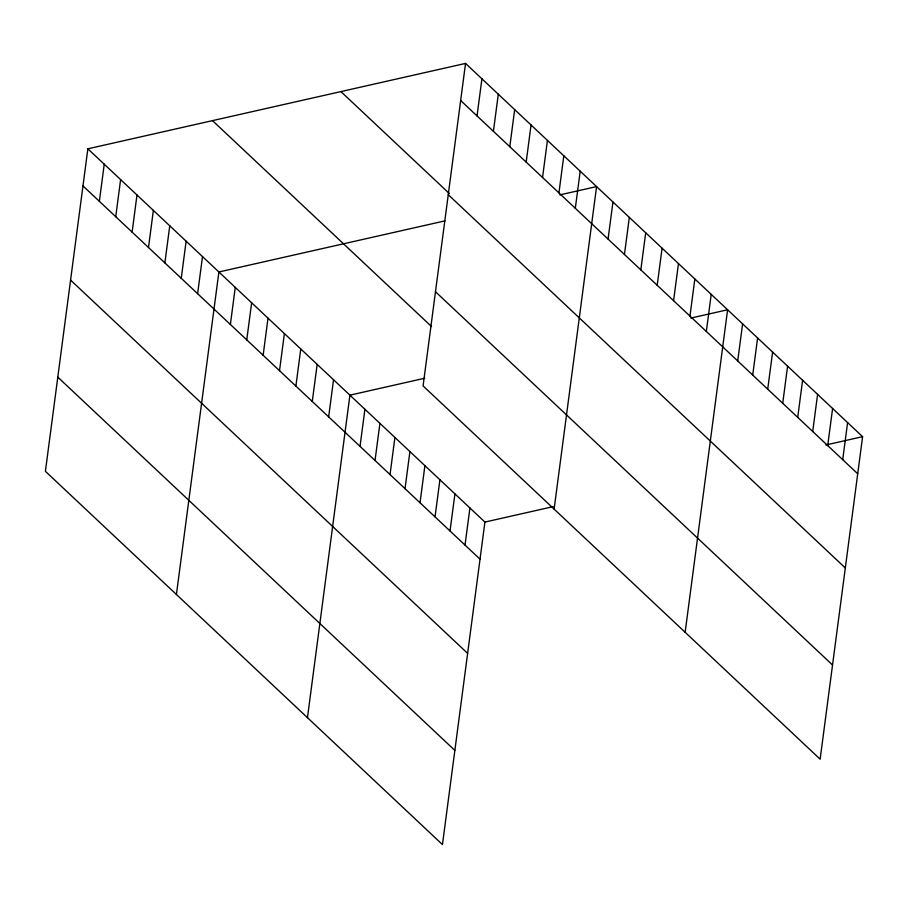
<?xml version="1.0" encoding="UTF-8"?>
<svg xmlns="http://www.w3.org/2000/svg" width="908" height="908" viewBox="0 0 908 908"><rect width="100%" height="100%" fill="white"/><g stroke="black" fill="none" stroke-linecap="round" stroke-linejoin="round"><path stroke-width="1.36" d="M87.86 148.81L45.4 471.32L442.457 844.588L484.917 522.077L87.86 148.81L465.543 63.412L862.6 436.68L820.14 759.19L423.083 385.923L465.543 63.412M99.358 201.315L104.238 164.2M115.736 216.706L120.616 179.602M132.114 232.108L136.995 194.993M148.492 247.498L153.373 210.395M164.87 262.9L169.751 225.797M181.248 278.302L186.129 241.188M197.626 293.693L202.507 256.589M176.424 594.502L218.885 271.98L444.909 220.882M230.382 324.485L235.263 287.382M246.76 339.887L251.641 302.784M263.138 355.278L268.019 318.175M279.516 370.68L284.397 333.576M295.894 386.082L300.775 348.967M312.273 401.472L317.164 364.369M328.651 416.874L333.542 379.76M307.46 717.683L349.921 395.162L424.694 378.25M360.033 446.373L364.914 409.258M375.027 460.469L379.919 423.366M390.031 474.578L394.912 437.463M405.025 488.674L409.917 451.571M420.029 502.771L424.91 465.668M477.041 115.918L481.921 78.803M435.034 516.879L439.915 479.764M493.419 131.308L498.299 94.205M450.028 530.976L454.919 493.873M509.797 146.71L514.677 109.607M465.032 545.084L469.913 507.969M526.175 162.112L531.055 124.998M542.553 177.503L547.433 140.4M558.931 192.905L563.811 155.79M575.309 208.295L580.201 171.192M554.118 509.104L596.579 186.594L559.839 194.891M608.065 239.088L612.957 201.985M624.443 254.49L629.335 217.387M640.821 269.892L645.713 232.777M657.199 285.282L662.091 248.179M673.577 300.684L678.469 263.57M689.955 316.075L694.847 278.972M706.333 331.477L711.225 294.374M685.143 632.286L727.603 309.764L690.863 318.072M737.716 360.975L742.596 323.872M752.721 375.072L757.601 337.969M767.714 389.18L772.606 352.066M782.719 403.277L787.599 366.174M797.712 417.374L802.604 380.27M812.717 431.482L817.597 394.367M827.71 445.578L832.602 408.475M842.715 459.686L847.595 422.572M484.917 522.077L553.131 506.641M825.86 444.977L862.6 436.68M460.662 100.516L857.72 473.783M340.909 91.595L449.415 193.597M448.257 194.709L845.314 567.965M435.488 291.74L832.545 665.008M212.495 120.628L431.561 326.562M82.98 185.913L480.026 559.18M70.574 280.095L467.631 653.363M57.794 377.138L454.851 750.405"/></g></svg>
